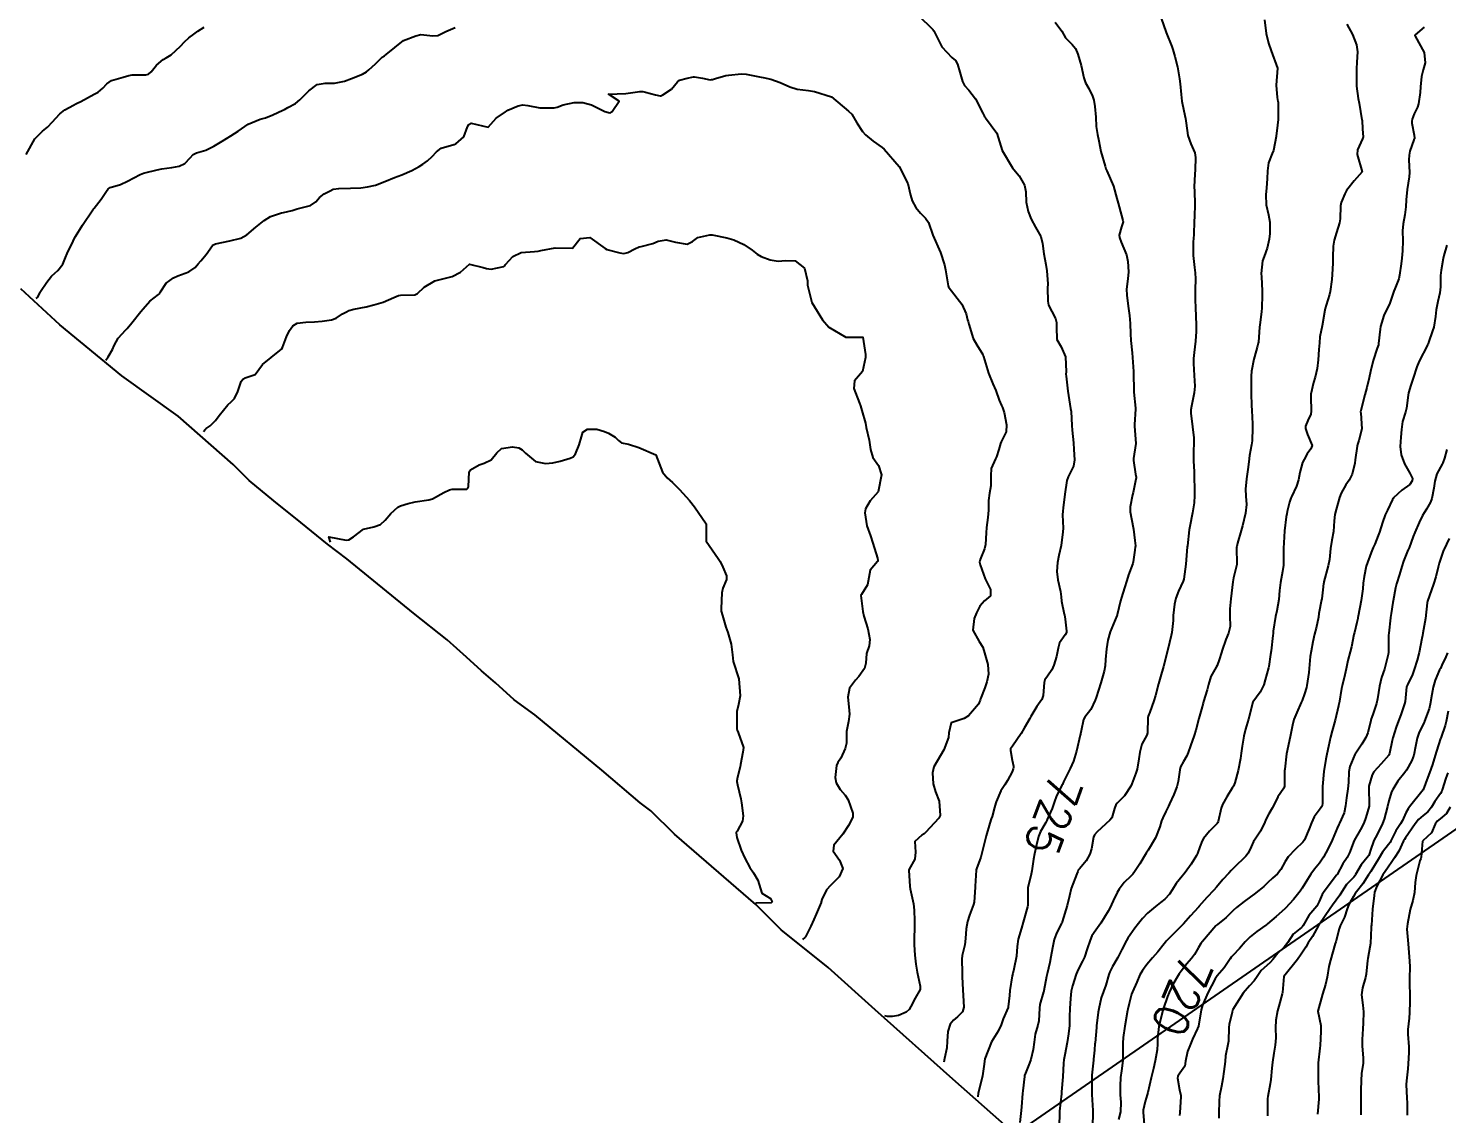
# Model space of a CAD drawing. Header units: metres. Extents: x 298520 to 308411, y 7433745 to 7450750.
# Drawn here: x 301381.4 to 301546.9, y 7442504.9 to 7442631.5 of the extents above; entities that cross this region are included whole.
import ezdxf
from ezdxf.enums import TextEntityAlignment as Align

# ---------------------------------------------------------------- set-up
doc = ezdxf.new("R2010")
doc.units = ezdxf.units.M
doc.header["$LTSCALE"] = 10
doc.linetypes.add('CONTINUO', pattern=[0])
doc.linetypes.add('DASHED', pattern=[0.75, 0.5, -0.25])
for name, color, linetype in [('Area', 45, 'Continuous'), ('Cotas', 45, 'Continuous'), ('Curvas de Nivel 1m', 11, 'Continuous'), ('Curvas de Nivel 5m', 15, 'Continuous'), ('TEXTO', 45, 'Continuous'), ('Vias Secundárias', 230, 'DASHED')]:
    doc.layers.add(name, color=color, linetype=linetype)
doc.styles.add('Style-STANDARD', font='STANDARD.shx')

msp = doc.modelspace()

# ---------------------------------------------------------------- linework, layer by layer
at = {"layer": 'Area'}
msp.add_polyline3d([(301495.63, 7442503.26, 723.71), (301489.25, 7442508.89, 725.27), (301480.18, 7442516.97, 727.43), (301474.71, 7442521.93, 738.69), (301469.22, 7442526.31, 731.84), (301466.26, 7442529.26, 732.65), (301456.78, 7442537.48, 729.3), (301454.01, 7442540.2, 729.49), (301452.78, 7442541.14, 729.42), (301448.31, 7442544.95, 729.6), (301440.48, 7442551.4, 729.78), (301438.1, 7442553.15, 729.55), (301435.89, 7442555.12, 729.49), (301434.26, 7442556.52, 729.46), (301432.53, 7442558.15, 729.45), (301430.25, 7442560.17, 729.36), (301426.33, 7442563.27, 729.3), (301418.55, 7442569.61, 729.03), (301416.3, 7442571.32, 728.85), (301413.19, 7442573.86, 728.74), (301410.03, 7442576.39, 728.69), (301407.18, 7442578.76, 728.45), (301406.59, 7442579.31, 728.48), (301405.31, 7442580.6, 728.43), (301398.88, 7442586.26, 727.8), (301392.3, 7442590.97, 727.43), (301385.08, 7442596.92, 726.65), (301380.54, 7442601.09, 725.8)], dxfattribs=at)
at = {"layer": 'Curvas de Nivel 1m', "flags": 128}
for points, elevation in [([(301485.22, 7442633.04), (301486.93, 7442631.35), (301487.04, 7442631.21), (301487.19, 7442630.88), (301487.99, 7442629.34), (301489.16, 7442628.09), (301489.58, 7442627.74), (301489.8, 7442627.32), (301490.06, 7442626.39), (301490.39, 7442625.31), (301490.63, 7442624.82), (301491.11, 7442624.28), (301491.9, 7442623.29), (301492.76, 7442621.6), (301492.91, 7442621.28), (301492.97, 7442621.18), (301493.07, 7442621.05), (301494.41, 7442619.27), (301495.03, 7442617.26), (301496.21, 7442615.24), (301496.57, 7442614.8), (301496.99, 7442614.29), (301497.6, 7442613.22), (301497.78, 7442612.42), (301497.83, 7442611.22), (301498.03, 7442610.13), (301498.39, 7442609.22), (301498.92, 7442608.3), (301499.51, 7442607.2), (301499.7, 7442606.4), (301499.89, 7442605.2), (301500.11, 7442603.95), (301500.23, 7442603.2), (301500.33, 7442601.71), (301500.32, 7442601.2), (301500.33, 7442599.68), (301500.43, 7442599.19), (301500.81, 7442598.45), (301501.24, 7442597.63), (301501.34, 7442597.18), (301501.34, 7442596.63), (301501.4, 7442595.18), (301501.91, 7442594.33), (301502.4, 7442593.17), (301502.46, 7442591.42), (301502.45, 7442591.16), (301502.46, 7442590.91), (301502.69, 7442589.16), (301503, 7442587.16), (301503.05, 7442586.78), (301503.15, 7442585.15), (301503.18, 7442584.61), (301503.33, 7442583.15), (301503.39, 7442582.38), (301503.44, 7442581.15), (301503.34, 7442580.4), (301502.7, 7442579.16), (301502.66, 7442579.07), (301502.57, 7442578.73), (301502.32, 7442577.16), (301502.13, 7442575.56), (301502.09, 7442575.17), (301502.07, 7442574.72), (301502.11, 7442573.17), (301502.09, 7442572.76), (301501.88, 7442571.17), (301501.64, 7442570), (301501.47, 7442569.17), (301501.39, 7442568.12), (301501.5, 7442567.17), (301501.8, 7442565.78), (301501.88, 7442565.17), (301501.92, 7442564.68), (301502.24, 7442563.16), (301502.28, 7442563.06), (301502.38, 7442562.56), (301502.52, 7442561.16), (301502.5, 7442561.02), (301502.36, 7442560.75), (301501.71, 7442559.8), (301501.54, 7442559.17), (301501.35, 7442558.2), (301501.04, 7442557.18), (301500.82, 7442556.67), (301500.29, 7442555.92), (301499.98, 7442555.5), (301499.9, 7442555.19), (301499.81, 7442553.65), (301499.64, 7442553.2), (301499.06, 7442552.39), (301498.36, 7442551.21), (301498.32, 7442551.13), (301498.24, 7442550.99), (301497.58, 7442549.86), (301497.21, 7442549.23), (301496.2, 7442547.73), (301496, 7442547.43), (301495.97, 7442547.24), (301496.18, 7442546.1), (301496.34, 7442545.41), (301496.32, 7442545.24), (301496.29, 7442545.11), (301496.17, 7442544.75), (301495.64, 7442543.75), (301495.31, 7442543.25), (301494.86, 7442542.53), (301494.31, 7442541.26), (301494.26, 7442541.12), (301494.11, 7442540.58), (301493.83, 7442539.53), (301493.74, 7442539.27), (301493.57, 7442538.75), (301493.16, 7442537.27), (301492.83, 7442536.05), (301492.66, 7442535.28), (301492.54, 7442534.79), (301492.03, 7442533.45), (301491.98, 7442533.33), (301491.97, 7442533.29), (301491.88, 7442531.41), (301491.88, 7442531.29), (301491.73, 7442529.54), (301491.68, 7442529.29), (301491.22, 7442528.04), (301490.96, 7442527.3), (301490.81, 7442526.43), (301490.75, 7442525.3), (301490.65, 7442524.58), (301490.35, 7442523.31), (301490.3, 7442522.9), (301490.33, 7442521.31), (301490.36, 7442520.82), (301490.44, 7442519.3), (301490.48, 7442518.67), (301490.53, 7442517.3), (301490.37, 7442516.76), (301489.82, 7442516.16), (301489.35, 7442515.78), (301488.96, 7442515.32), (301488.67, 7442514.45), (301488.61, 7442513.32), (301488.54, 7442512.55), (301488.29, 7442511.32), (301488.21, 7442510.87)], 726), ([(301513.57, 7442632.68), (301514.14, 7442631.03), (301514.81, 7442629.39), (301514.94, 7442629.02), (301515.16, 7442628.23), (301515.46, 7442627.02), (301515.72, 7442625.6), (301515.78, 7442625.01), (301515.88, 7442623.78), (301515.98, 7442623.01), (301516.21, 7442621.88), (301516.4, 7442621), (301516.49, 7442620.42), (301516.68, 7442619), (301517.04, 7442618.03), (301517.49, 7442616.99), (301517.56, 7442616.44), (301517.53, 7442614.98), (301517.5, 7442614.48), (301517.43, 7442612.99), (301517.45, 7442612.51), (301517.5, 7442610.99), (301517.44, 7442609.5), (301517.42, 7442608.99), (301517.37, 7442607.45), (301517.33, 7442606.99), (301517.29, 7442606.61), (301517.29, 7442604.99), (301517.47, 7442603.59), (301517.54, 7442602.99), (301517.56, 7442602.28), (301517.51, 7442600.99), (301517.54, 7442599.71), (301517.57, 7442598.99), (301517.6, 7442597.79), (301517.63, 7442596.99), (301517.63, 7442596.14), (301517.57, 7442594.99), (301517.42, 7442593.66), (301517.34, 7442592.99), (301517.33, 7442592.39), (301517.43, 7442590.99), (301517.48, 7442589.77), (301517.43, 7442588.99), (301517.1, 7442587.42), (301517.04, 7442586.99), (301517.04, 7442586.62), (301517.2, 7442584.99), (301517.36, 7442583.72), (301517.36, 7442582.99), (301517.33, 7442582.27), (301517.34, 7442580.99), (301517.4, 7442579.81), (301517.43, 7442578.99), (301517.45, 7442577.88), (301517.47, 7442576.99), (301517.4, 7442576.13), (301517.2, 7442574.99), (301516.9, 7442573.39), (301516.84, 7442572.99), (301516.62, 7442571.13), (301516.61, 7442571), (301516.45, 7442569), (301516.19, 7442567.25), (301516.12, 7442567), (301515.59, 7442565.83), (301515.27, 7442565.01), (301515.1, 7442564.31), (301514.98, 7442563.01), (301514.97, 7442562.42), (301514.79, 7442561.02), (301514.71, 7442560.66), (301514.33, 7442559.02), (301513.84, 7442557.03), (301513.48, 7442555.85), (301513.24, 7442555.04), (301512.89, 7442553.66), (301512.72, 7442553.04), (301512.25, 7442551.72), (301512.06, 7442551.24), (301512.01, 7442551.05), (301511.96, 7442549.31), (301511.88, 7442549.05), (301511.29, 7442547.97), (301511.06, 7442547.06), (301510.97, 7442546.27), (301510.75, 7442545.06), (301510.61, 7442544.61), (301510.15, 7442543.36), (301510.06, 7442543.16), (301510.01, 7442543.07), (301509.27, 7442541.94), (301508.43, 7442541.09), (301508.29, 7442540.91), (301508.11, 7442540.48), (301507.79, 7442539.4), (301507.58, 7442539.1), (301506.08, 7442537.77), (301505.78, 7442537.41), (301505.68, 7442537.12), (301505.42, 7442535.77), (301505.24, 7442535.13), (301504.83, 7442534.35), (301504.03, 7442533.44), (301503.89, 7442533.27), (301503.83, 7442533.14), (301503.71, 7442532.84), (301503.06, 7442531.15), (301502.85, 7442530.3), (301502.61, 7442529.16), (301502.02, 7442527.24), (301502, 7442527.17), (301501.95, 7442527.08), (301501.31, 7442525.8), (301501.09, 7442525.18), (301500.87, 7442524.23), (301500.7, 7442523.18), (301500.57, 7442522.5), (301500.25, 7442521.19), (301500.19, 7442520.88), (301499.89, 7442519.19), (301499.88, 7442519.16), (301499.85, 7442519.07), (301499.41, 7442517.62), (301499.35, 7442517.19), (301499.29, 7442515.72), (301499.18, 7442515.2), (301498.87, 7442514.13), (301498.73, 7442513.2), (301498.61, 7442512.37), (301498.35, 7442511.2), (301498.21, 7442510.75), (301497.74, 7442509.58), (301497.63, 7442509.33), (301497.6, 7442509.22), (301497.42, 7442507.52), (301497.39, 7442507.22), (301497.26, 7442505.66), (301497.21, 7442505.22), (301497.07, 7442503.83)], 724), ([(301382.32, 7442599.97), (301382.5, 7442600.14), (301382.73, 7442600.64), (301382.74, 7442600.67), (301382.82, 7442600.8), (301383.55, 7442601.87), (301384.11, 7442602.58), (301384.5, 7442602.92), (301384.85, 7442603.24), (301385.42, 7442604), (301385.66, 7442604.56), (301386.01, 7442605.43), (301386.58, 7442606.55), (301386.68, 7442606.77), (301386.9, 7442607.21), (301387.74, 7442608.54), (301388.93, 7442610.32), (301389.01, 7442610.44), (301389.08, 7442610.52), (301389.89, 7442611.57), (301390.53, 7442612.5), (301390.71, 7442612.76), (301390.97, 7442612.93), (301392.16, 7442613.3), (301392.97, 7442613.67), (301394.47, 7442614.46), (301394.83, 7442614.61), (301394.99, 7442614.65), (301396.45, 7442614.98), (301396.99, 7442615.09), (301398.13, 7442615.28), (301399, 7442615.41), (301399.67, 7442615.72), (301400.29, 7442616.39), (301400.62, 7442616.78), (301401.02, 7442616.96), (301402.11, 7442617.28), (301403.03, 7442617.75), (301404.01, 7442618.35), (301405.04, 7442618.95), (301405.87, 7442619.5), (301407.05, 7442620.31), (301408.45, 7442620.9), (301409.06, 7442621.07), (301409.94, 7442621.4), (301411.08, 7442621.96), (301411.28, 7442622.05), (301411.69, 7442622.25), (301412.58, 7442622.75), (301413.09, 7442623.16), (301414.12, 7442624.22), (301415.11, 7442624.95), (301416.03, 7442625.12), (301417.11, 7442625.11), (301418.28, 7442625.34), (301419.12, 7442625.63), (301420.38, 7442626.15), (301420.85, 7442626.42), (301421.13, 7442626.66), (301421.92, 7442627.36), (301422.68, 7442628.12), (301422.97, 7442628.31), (301423.16, 7442628.43), (301425.17, 7442630.09), (301426.62, 7442630.63), (301427.18, 7442630.77), (301428.61, 7442630.62), (301429.18, 7442630.67), (301430.1, 7442631.12), (301431.2, 7442631.61)], 726), ([(301525.6, 7442632.51), (301525.83, 7442630.89), (301526.08, 7442629.78), (301526.38, 7442628.88), (301527.14, 7442626.87), (301526.99, 7442624.88), (301527.11, 7442623.42), (301527.19, 7442622.97), (301527.2, 7442622.88), (301527.21, 7442622.77), (301527.2, 7442620.88), (301527.06, 7442619.55), (301526.97, 7442618.96), (301526.96, 7442618.88), (301526.66, 7442617.25), (301526.53, 7442616.88), (301526.1, 7442615.8), (301525.97, 7442614.89), (301525.94, 7442613.94), (301525.86, 7442612.89), (301525.77, 7442612.09), (301525.81, 7442610.89), (301526.08, 7442609.76), (301526.24, 7442608.89), (301526.22, 7442607.58), (301526.16, 7442606.89), (301525.94, 7442605.85), (301525.56, 7442604.89), (301525.4, 7442604.38), (301525.23, 7442602.9), (301525.25, 7442602.5), (301525.36, 7442600.89), (301525.36, 7442600.36), (301525.31, 7442598.89), (301525.27, 7442598.44), (301525.06, 7442596.9), (301525.04, 7442596.64), (301524.91, 7442594.9), (301524.89, 7442594.77), (301524.76, 7442594.3), (301524.46, 7442593.19), (301524.39, 7442592.9), (301524.11, 7442591.52), (301524.07, 7442590.91), (301524.06, 7442589.54), (301524.05, 7442588.91), (301524.09, 7442587.49), (301524.13, 7442586.91), (301524.21, 7442585.35), (301524.21, 7442584.9), (301524.16, 7442583.38), (301524.11, 7442582.91), (301523.86, 7442581.65), (301523.77, 7442580.91), (301523.68, 7442580.01), (301523.5, 7442578.92), (301523.39, 7442577.75), (301523.45, 7442576.92), (301523.5, 7442575.95), (301523.4, 7442574.92), (301523.05, 7442573.47), (301522.9, 7442572.92), (301522.48, 7442571.43), (301522.37, 7442571.03), (301522.36, 7442570.93), (301522.39, 7442568.99), (301522.38, 7442568.93), (301522, 7442567.38), (301521.93, 7442566.94), (301521.76, 7442565.59), (301521.67, 7442564.94), (301521.57, 7442563.76), (301521.59, 7442562.94), (301521.61, 7442561.7), (301521.41, 7442560.94), (301521.09, 7442560.2), (301520.69, 7442558.95), (301520.6, 7442558.67), (301520.32, 7442557.82), (301520.1, 7442557.17), (301519.98, 7442556.95), (301519.36, 7442555.89), (301519.08, 7442554.96), (301518.93, 7442554.31), (301518.51, 7442552.97), (301518.45, 7442552.78), (301518.25, 7442552.08), (301517.94, 7442550.97), (301517.59, 7442549.61), (301517.42, 7442548.98), (301516.99, 7442547.77), (301516.7, 7442546.99), (301516.56, 7442546.62), (301516.18, 7442545.96), (301515.82, 7442545.35), (301515.73, 7442545), (301515.54, 7442543.62), (301515.39, 7442543.01), (301515.03, 7442542.11), (301514.53, 7442541.02), (301514.4, 7442540.74), (301514.11, 7442540.14), (301513.75, 7442539.38), (301513.6, 7442539.03), (301513.4, 7442538.34), (301512.91, 7442537.04), (301512.06, 7442535.6), (301511.83, 7442535.27), (301511.7, 7442535.05), (301511.09, 7442534), (301510.46, 7442533.07), (301510.26, 7442532.83), (301510.02, 7442532.59), (301509.26, 7442531.83), (301508.65, 7442531.08), (301508.41, 7442530.67), (301507.98, 7442529.72), (301507.78, 7442529.29), (301507.68, 7442529.09), (301507.36, 7442528.49), (301506.53, 7442527.11), (301505.94, 7442526.29), (301505.47, 7442525.6), (301505.26, 7442525.13), (301504.94, 7442524.1), (301504.6, 7442523.13), (301504.39, 7442522.65), (301503.89, 7442521.68), (301503.66, 7442521.14), (301503.22, 7442519.79), (301503.08, 7442519.15), (301502.99, 7442518.3), (301502.91, 7442517.15), (301502.87, 7442516.21), (301502.86, 7442515.15), (301502.77, 7442514.18), (301502.6, 7442513.16), (301502.32, 7442511.72), (301502.21, 7442511.16), (301502.17, 7442510.76), (301502.08, 7442509.16), (301501.95, 7442507.4), (301501.93, 7442507.17), (301501.69, 7442505.17), (301501.66, 7442503.17)], 723), ([(301535.21, 7442631.98), (301535.88, 7442630.77), (301536.36, 7442629.59), (301536.47, 7442628.77), (301536.38, 7442627.54), (301536.36, 7442626.77), (301536.36, 7442625.54), (301536.36, 7442624.77), (301536.54, 7442623.33), (301536.65, 7442622.76), (301536.99, 7442620.84), (301537, 7442620.76), (301537.06, 7442619.77), (301537.11, 7442618.82), (301537.11, 7442618.76), (301537.1, 7442618.71), (301537.05, 7442618.59), (301536.47, 7442617.33), (301536.41, 7442616.77), (301537, 7442614.76), (301536.07, 7442613.69), (301535.34, 7442612.78), (301535.19, 7442612.57), (301534.97, 7442612.18), (301534.56, 7442611.18), (301534.49, 7442610.78), (301534.43, 7442609.29), (301534.36, 7442608.79), (301534.03, 7442607.67), (301533.74, 7442606.79), (301533.62, 7442606.07), (301533.6, 7442604.79), (301533.58, 7442604.09), (301533.51, 7442602.79), (301533.46, 7442602.19), (301533.27, 7442600.8), (301533.19, 7442600.44), (301532.82, 7442599.22), (301532.68, 7442598.8), (301532.64, 7442598.63), (301532.33, 7442596.81), (301532.09, 7442595.49), (301532.02, 7442594.81), (301531.96, 7442594.02), (301531.87, 7442592.82), (301531.75, 7442591.8), (301531.52, 7442590.82), (301531.35, 7442590.18), (301531.03, 7442588.83), (301531.01, 7442588.51), (301531.07, 7442586.83), (301531.01, 7442586.48), (301530.66, 7442585.74), (301530.39, 7442585.09), (301530.39, 7442584.83), (301530.64, 7442584.13), (301531.18, 7442582.82), (301531.01, 7442582.44), (301530.61, 7442581.86), (301530.24, 7442581.19), (301530.06, 7442580.84), (301529.75, 7442579.67), (301529.59, 7442578.84), (301529.34, 7442578.07), (301528.75, 7442576.85), (301528.7, 7442576.7), (301528.54, 7442576.22), (301528.26, 7442575.12), (301528.21, 7442574.85), (301528.16, 7442574.5), (301527.94, 7442572.86), (301527.86, 7442571.48), (301527.84, 7442570.86), (301527.83, 7442570.23), (301527.82, 7442568.86), (301527.73, 7442568.14), (301527.49, 7442566.86), (301527.38, 7442565.9), (301527.28, 7442564.87), (301527.05, 7442563.53), (301526.9, 7442562.87), (301526.63, 7442561.15), (301526.61, 7442560.88), (301526.58, 7442560.66), (301526.38, 7442558.88), (301526.33, 7442558.45), (301526.14, 7442557.05), (301526.1, 7442556.88), (301525.7, 7442555.47), (301525.54, 7442554.89), (301525.13, 7442554.04), (301524.26, 7442552.9), (301523.76, 7442550.91), (301523.4, 7442549.74), (301523.19, 7442548.92), (301523.03, 7442547.74), (301522.9, 7442546.92), (301522.8, 7442546.3), (301522.56, 7442544.92), (301522.15, 7442543.46), (301521.99, 7442543.09), (301521.9, 7442542.93), (301521.24, 7442541.83), (301520.72, 7442540.94), (301520.55, 7442540.51), (301520.23, 7442538.95), (301520.19, 7442538.85), (301520.09, 7442538.73), (301519.2, 7442537.84), (301518.49, 7442536.97), (301518.34, 7442536.7), (301518.06, 7442536), (301517.79, 7442535.24), (301517.67, 7442534.98), (301517.05, 7442533.97), (301516.38, 7442533), (301516.22, 7442532.8), (301516.02, 7442532.58), (301515.31, 7442531.71), (301514.87, 7442531.01), (301514.53, 7442530.48), (301513.99, 7442529.89), (301513.5, 7442529.5), (301512.89, 7442529.04), (301511.97, 7442528.26), (301511.38, 7442527.64), (301510.91, 7442527.06), (301510.49, 7442526.52), (301509.94, 7442525.75), (301509.68, 7442525.33), (301509.53, 7442525.07), (301508.98, 7442524.01), (301508.49, 7442523.09), (301507.89, 7442522.03), (301507.58, 7442521.41), (301507.47, 7442521.1), (301507.1, 7442519.87), (301506.82, 7442519.11), (301506.58, 7442518.38), (301506.3, 7442517.12), (301506.23, 7442516.71), (301506.02, 7442515.12), (301506, 7442514.92), (301505.85, 7442513.12), (301505.84, 7442513.06), (301505.77, 7442512.29), (301505.68, 7442511.21), (301505.67, 7442511.12), (301505.49, 7442509.37), (301505.47, 7442509.12), (301505.48, 7442507.36), (301505.49, 7442507.12), (301505.58, 7442505.23), (301505.59, 7442505.12), (301505.56, 7442503.23)], 722), ([(301544.23, 7442631.64), (301543.19, 7442630.73), (301543.15, 7442630.68), (301543.15, 7442630.63), (301543.19, 7442630.57), (301544.25, 7442628.67), (301544.35, 7442627.47), (301544.13, 7442626.67), (301543.93, 7442625.87), (301543.83, 7442624.67), (301543.79, 7442624), (301543.6, 7442622.68), (301543.48, 7442622.29), (301543.09, 7442621.52), (301542.84, 7442620.92), (301542.81, 7442620.68), (301542.82, 7442620.44), (301543.06, 7442619.04), (301543.12, 7442618.68), (301543.11, 7442618.62), (301543.05, 7442618.49), (301542.56, 7442617.16), (301542.48, 7442616.69), (301542.47, 7442616.14), (301542.53, 7442614.69), (301542.5, 7442614.19), (301542.27, 7442612.69), (301542.16, 7442611.5), (301542.11, 7442610.69), (301541.99, 7442609.74), (301541.81, 7442608.7), (301541.73, 7442607.89), (301541.74, 7442606.7), (301541.72, 7442605.53), (301541.65, 7442604.7), (301541.56, 7442604.02), (301541.35, 7442602.71), (301541.27, 7442602.29), (301540.84, 7442601.09), (301540.72, 7442600.83), (301540.68, 7442600.71), (301540.21, 7442599.32), (301539.9, 7442598.72), (301539.53, 7442597.99), (301539.16, 7442596.73), (301539.11, 7442596.4), (301538.93, 7442594.73), (301538.9, 7442594.59), (301538.76, 7442594.19), (301538.31, 7442592.74), (301537.99, 7442591.47), (301537.83, 7442590.74), (301537.55, 7442589.59), (301537.31, 7442588.75), (301536.84, 7442586.92), (301536.82, 7442586.76), (301536.84, 7442586.59), (301536.97, 7442584.76), (301536.63, 7442583.4), (301536.45, 7442582.93), (301536.41, 7442582.76), (301536.21, 7442581.16), (301536.16, 7442580.76), (301535.86, 7442579.48), (301535.48, 7442578.77), (301535.11, 7442578.23), (301534.56, 7442577.27), (301534.35, 7442576.78), (301533.96, 7442575.36), (301533.84, 7442574.79), (301533.76, 7442574.04), (301533.68, 7442572.79), (301533.48, 7442571.8), (301533.32, 7442570.8), (301533.19, 7442569.53), (301533.05, 7442568.8), (301532.55, 7442566.93), (301532.52, 7442566.81), (301532.51, 7442566.73), (301532.42, 7442565.99), (301532.29, 7442564.93), (301532.27, 7442564.81), (301531.97, 7442563.23), (301531.9, 7442562.81), (301531.66, 7442561.52), (301531.46, 7442560.82), (301531.25, 7442559.92), (301531.05, 7442558.82), (301530.95, 7442558.2), (301530.84, 7442556.82), (301530.79, 7442556.34), (301530.56, 7442554.83), (301530.51, 7442554.6), (301530.27, 7442553.87), (301530, 7442553.09), (301529.9, 7442552.83), (301529.4, 7442551.69), (301529.05, 7442550.84), (301528.88, 7442550.2), (301528.63, 7442548.85), (301528.19, 7442546.86), (301527.97, 7442545.06), (301527.95, 7442544.86), (301527.94, 7442543.07), (301527.87, 7442542.86), (301527.18, 7442541.82), (301526.69, 7442540.87), (301526.5, 7442540.5), (301526.11, 7442539.84), (301525.78, 7442539.2), (301525.64, 7442538.88), (301525.15, 7442537.83), (301524.53, 7442536.9), (301524.35, 7442536.61), (301524.06, 7442535.99), (301523.71, 7442535.25), (301523.45, 7442534.91), (301522.03, 7442533.57), (301521.72, 7442533.24), (301521.44, 7442532.94), (301520.76, 7442532.2), (301520.01, 7442531.3), (301519.69, 7442530.95), (301518.87, 7442530.08), (301517.97, 7442529.04), (301517.95, 7442529), (301517.92, 7442528.98), (301516.99, 7442527.96), (301516.15, 7442527), (301516.06, 7442526.89), (301515.95, 7442526.77), (301515.04, 7442525.91), (301514.18, 7442525.02), (301514.07, 7442524.88), (301513.93, 7442524.7), (301513.18, 7442523.76), (301512.56, 7442523.04), (301511.9, 7442522.28), (301511.37, 7442521.57), (301511.09, 7442521.06), (301510.71, 7442520.22), (301510.21, 7442519.07), (301510.11, 7442518.8), (301509.84, 7442517.71), (301509.69, 7442517.07), (301509.65, 7442516.89), (301509.31, 7442515.08), (301509.12, 7442513.75), (301509.08, 7442513.08), (301509.09, 7442512.4), (301509.08, 7442511.08), (301508.94, 7442509.88), (301508.82, 7442509.08), (301508.76, 7442508.12), (301508.78, 7442507.08), (301508.86, 7442506.23), (301508.81, 7442505.08), (301508.58, 7442504.19)], 721), ([(301390.45, 7442592.78), (301390.73, 7442593.18), (301391.21, 7442594.03), (301391.43, 7442594.49), (301391.9, 7442595.34), (301392.77, 7442596.33), (301392.85, 7442596.4), (301392.92, 7442596.48), (301393.47, 7442597.16), (301394.54, 7442598.45), (301394.8, 7442598.78), (301395.59, 7442599.66), (301396.6, 7442600.43), (301396.71, 7442600.54), (301396.82, 7442600.74), (301397.49, 7442601.76), (301398.33, 7442602.41), (301398.85, 7442602.64), (301400.13, 7442603.11), (301400.85, 7442603.58), (301401.22, 7442604.01), (301401.52, 7442604.37), (301402.14, 7442605.1), (301402.89, 7442606.15), (301402.99, 7442606.26), (301403.24, 7442606.35), (301404.9, 7442606.72), (301406.2, 7442607.02), (301406.9, 7442607.39), (301407.94, 7442608.29), (301408.92, 7442609.09), (301409.67, 7442609.53), (301410.93, 7442609.96), (301411.17, 7442610.02), (301412.2, 7442610.25), (301412.75, 7442610.43), (301412.94, 7442610.48), (301414.33, 7442610.83), (301414.95, 7442611.24), (301415.39, 7442611.78), (301415.91, 7442612.2), (301416.6, 7442612.56), (301416.97, 7442612.72), (301417.62, 7442612.83), (301418.97, 7442612.84), (301420.21, 7442612.91), (301420.97, 7442613), (301421.89, 7442613.21), (301422.98, 7442613.64), (301424.12, 7442614.1), (301424.99, 7442614.4), (301426.16, 7442614.91), (301427, 7442615.38), (301427.42, 7442615.65), (301427.98, 7442616.06), (301428.52, 7442616.54), (301429.02, 7442617.1), (301429.56, 7442617.51), (301431.03, 7442617.94), (301431.1, 7442617.95), (301431.28, 7442618.02), (301432.22, 7442618.83), (301432.65, 7442620), (301432.78, 7442620.28), (301433.06, 7442620.42), (301435.05, 7442619.97), (301436, 7442621.03), (301437.08, 7442621.77), (301437.19, 7442621.84), (301437.35, 7442621.95), (301438.56, 7442622.46), (301439.09, 7442622.56), (301439.67, 7442622.5), (301441.09, 7442622.22), (301442.74, 7442622.23), (301443.09, 7442622.32), (301443.81, 7442622.59), (301445.09, 7442622.85), (301446.11, 7442622.83), (301447.09, 7442622.56), (301448.66, 7442621.81), (301449.08, 7442621.67), (301449.23, 7442621.66), (301449.53, 7442621.8), (301450.32, 7442623.01), (301449.1, 7442623.81), (301451.1, 7442623.91), (301452.74, 7442624.13), (301453.11, 7442624.12), (301453.4, 7442624.05), (301454.56, 7442623.74), (301455.1, 7442623.64), (301455.19, 7442623.64), (301455.44, 7442623.73), (301456.42, 7442624.4), (301457.12, 7442625.25), (301457.36, 7442625.46), (301458.27, 7442625.7), (301458.99, 7442625.83), (301459.13, 7442625.84), (301460.07, 7442625.68), (301460.96, 7442625.5), (301461.12, 7442625.52), (301461.23, 7442625.55), (301461.56, 7442625.66), (301462.79, 7442625.98), (301463.13, 7442626.03), (301464.56, 7442626.2), (301465.13, 7442626.16), (301466.91, 7442625.81), (301467.13, 7442625.77), (301468.03, 7442625.58), (301469.12, 7442625.18), (301470.24, 7442624.68), (301471.11, 7442624.41), (301472.41, 7442624.23), (301473.11, 7442624.14), (301475.1, 7442623.5), (301477.08, 7442621.85), (301477.47, 7442621.47), (301478.05, 7442620.47), (301478.72, 7442619.45), (301479.05, 7442619.09), (301479.96, 7442618.35), (301481.03, 7442617.59), (301481.23, 7442617.42), (301483, 7442615.4), (301484, 7442613.39), (301484.3, 7442612.05), (301484.51, 7442611.38), (301484.95, 7442610.6), (301485.5, 7442609.93), (301486.05, 7442609.36), (301486.4, 7442608.83), (301486.91, 7442607.35), (301487.81, 7442605.34), (301488.3, 7442603.91), (301488.42, 7442603.33), (301488.7, 7442601.46), (301488.75, 7442601.33), (301488.83, 7442601.22), (301490.29, 7442599.32), (301490.8, 7442598.21), (301490.98, 7442597.49), (301491.03, 7442597.31), (301491.12, 7442596.97), (301491.64, 7442595.3), (301492.06, 7442594.59), (301492.74, 7442593.43), (301492.81, 7442593.28), (301492.83, 7442593.2), (301493.4, 7442591.27), (301493.94, 7442590.03), (301494.28, 7442589.26), (301494.68, 7442588.13), (301494.93, 7442587.51), (301495.05, 7442587.26), (301495.23, 7442586.69), (301495.51, 7442585.25), (301495.47, 7442584.41), (301494.91, 7442583.26), (301494.82, 7442583.06), (301494.61, 7442582.36), (301494.37, 7442581.5), (301494.25, 7442581.26), (301493.72, 7442580.13), (301493.68, 7442579.27), (301493.71, 7442578.12), (301493.54, 7442577.27), (301493.4, 7442576.42), (301493.41, 7442575.27), (301493.35, 7442574.43), (301493.18, 7442573.27), (301493.13, 7442572.64), (301493.07, 7442571.27), (301492.97, 7442570.78), (301492.46, 7442569.54), (301492.39, 7442569.35), (301492.38, 7442569.28), (301492.38, 7442569.21), (301492.45, 7442568.92), (301493.03, 7442567.27), (301493.64, 7442566.04), (301493.64, 7442565.27), (301492.95, 7442564.72), (301492.39, 7442564.07), (301492.01, 7442563.29), (301491.73, 7442562.64), (301491.6, 7442561.29), (301492.34, 7442559.95), (301492.74, 7442559.28), (301492.96, 7442558.64), (301493.33, 7442557.27), (301493.42, 7442556.15), (301493.24, 7442555.27), (301493.01, 7442554.54), (301492.49, 7442553.28), (301492.43, 7442553.11), (301492.26, 7442552.66), (301491.07, 7442551.3), (301490.57, 7442550.97), (301490.24, 7442550.86), (301489.07, 7442550.48), (301488.78, 7442549.32), (301488.76, 7442548.77), (301488.19, 7442547.33), (301487.04, 7442545.35), (301486.87, 7442544.64), (301486.96, 7442543.35), (301487.23, 7442542.43), (301487.65, 7442541.34), (301487.77, 7442539.67), (301487.62, 7442539.34), (301486.08, 7442537.69), (301485.91, 7442537.52), (301485.66, 7442537.36), (301484.83, 7442536.61), (301484.89, 7442535.37), (301484.84, 7442534.57), (301484.16, 7442533.38), (301484.13, 7442533.27), (301484.23, 7442531.38), (301484.29, 7442531.09), (301484.67, 7442529.37), (301484.73, 7442528.61), (301484.79, 7442527.37), (301484.79, 7442526.53), (301484.73, 7442525.37), (301484.73, 7442524.56), (301484.82, 7442523.37), (301484.93, 7442522.33), (301485.09, 7442521.37), (301485.46, 7442519.76), (301485.43, 7442519.36), (301484.86, 7442518.35), (301484.35, 7442517.37), (301484.17, 7442517.04), (301483.83, 7442516.7), (301482.91, 7442516.31), (301482.2, 7442516.21), (301481.62, 7442516.21), (301481.34, 7442516.27)], 727), ([(301401.83, 7442584.46), (301402.06, 7442584.75), (301402.17, 7442584.82), (301402.63, 7442585.12), (301403.25, 7442585.74), (301403.66, 7442586.34), (301404.67, 7442587.58), (301405.07, 7442587.92), (301405.47, 7442588.32), (301405.86, 7442589.14), (301406.25, 7442590.31), (301406.43, 7442590.58), (301406.7, 7442590.72), (301407.88, 7442591.12), (301408.72, 7442592.29), (301410.74, 7442593.91), (301410.93, 7442594.07), (301411.04, 7442594.26), (301411.51, 7442595.51), (301411.86, 7442596.25), (301412.25, 7442596.78), (301412.78, 7442597.1), (301413.76, 7442597.2), (301414.78, 7442597.25), (301415.67, 7442597.32), (301416.79, 7442597.48), (301417.3, 7442597.68), (301418.07, 7442598.18), (301418.53, 7442598.44), (301418.8, 7442598.57), (301419.36, 7442598.73), (301420.8, 7442598.99), (301421.7, 7442599.23), (301422.81, 7442599.57), (301424.04, 7442600.1), (301424.57, 7442600.34), (301424.82, 7442600.37), (301426.49, 7442600.4), (301426.82, 7442600.55), (301427.59, 7442601.3), (301428.84, 7442602.05), (301430.85, 7442602.55), (301431.82, 7442603.05), (301432.86, 7442604), (301434.47, 7442603.59), (301434.86, 7442603.47), (301435.4, 7442603.42), (301436.86, 7442603.7), (301437, 7442603.81), (301437.09, 7442603.95), (301437.92, 7442604.89), (301438.88, 7442605.34), (301440.45, 7442605.48), (301440.88, 7442605.52), (301441.2, 7442605.58), (301442.88, 7442605.88), (301444.88, 7442605.85), (301445.77, 7442606.97), (301446.9, 7442607.08), (301448.71, 7442605.81), (301448.88, 7442605.7), (301450.4, 7442605.31), (301450.88, 7442605.24), (301451.33, 7442605.33), (301452.15, 7442605.77), (301452.65, 7442606), (301452.89, 7442606.06), (301454.25, 7442606.38), (301454.9, 7442606.66), (301455.81, 7442606.81), (301456.9, 7442606.56), (301458.27, 7442606.32), (301458.9, 7442606.62), (301459.49, 7442607.09), (301460.91, 7442607.41), (301461.17, 7442607.4), (301462.9, 7442607.07), (301463.69, 7442606.84), (301464.89, 7442606.28), (301465.85, 7442605.61), (301466.42, 7442605.14), (301466.88, 7442604.87), (301467.94, 7442604.51), (301468.87, 7442604.35), (301469.75, 7442604.43), (301470.87, 7442604.37), (301471.96, 7442603.53), (301472.32, 7442602.06), (301472.29, 7442601.53), (301472.81, 7442599.52), (301474.04, 7442597.51), (301474.78, 7442596.63), (301476.76, 7442595.47), (301478.76, 7442595.45), (301479.06, 7442593.45), (301479.08, 7442593.11), (301478.72, 7442591.45), (301477.8, 7442590.37), (301477.72, 7442589.46), (301478.36, 7442587.76), (301478.49, 7442587.45), (301478.66, 7442586.9), (301479.05, 7442585.45), (301479.14, 7442584.94), (301479.48, 7442583.44), (301479.67, 7442582.38), (301479.91, 7442581.44), (301480.59, 7442580.49), (301480.94, 7442579.42), (301480.55, 7442577.43), (301479.6, 7442576.38), (301479.06, 7442575.44), (301478.98, 7442574.98), (301479.24, 7442573.44), (301479.65, 7442572.28), (301479.93, 7442571.44), (301480.46, 7442569.7), (301480.5, 7442569.43), (301480.45, 7442569.3), (301479.61, 7442568.27), (301479.47, 7442567.44), (301479.29, 7442566.57), (301478.59, 7442565.45), (301478.54, 7442565.31), (301478.77, 7442563.45), (301478.89, 7442562.93), (301479.34, 7442561.44), (301479.59, 7442560.19), (301479.48, 7442559.44), (301479.2, 7442558.56), (301479.09, 7442557.44), (301478.94, 7442556.81), (301478.3, 7442555.86), (301477.9, 7442555.46), (301477.21, 7442554.53), (301477.01, 7442553.47), (301477.11, 7442552.33), (301477.19, 7442551.47), (301477.07, 7442550.62), (301476.86, 7442549.47), (301476.84, 7442548.11), (301476.7, 7442547.47), (301476.18, 7442546.35), (301475.83, 7442545.83), (301475.67, 7442545.49), (301475.53, 7442544.11), (301475.66, 7442543.48), (301476.13, 7442542.68), (301476.69, 7442542.03), (301477.05, 7442541.47), (301477.61, 7442539.94), (301477.61, 7442539.46), (301477.1, 7442538.48), (301476.41, 7442537.47), (301476.07, 7442537.04), (301475.37, 7442536.18), (301475.3, 7442535.49), (301476.04, 7442534.45), (301476.44, 7442533.47), (301476.01, 7442532.5), (301475.51, 7442531.98), (301474.99, 7442531.49), (301474.52, 7442530.97), (301473.98, 7442529.87), (301473.9, 7442529.57), (301473.88, 7442529.5), (301473.31, 7442528.16), (301473.03, 7442527.51), (301472.71, 7442526.75), (301472.06, 7442525.52), (301472.01, 7442525.44), (301471.72, 7442525.18)], 728), ([(301416.66, 7442571.55), (301416.48, 7442572.19), (301418.48, 7442571.79), (301418.81, 7442571.83), (301419.34, 7442572.16), (301420.49, 7442573.06), (301421.7, 7442573.33), (301422.5, 7442573.63), (301423.05, 7442574.11), (301423.71, 7442574.91), (301424.53, 7442575.65), (301424.81, 7442575.8), (301425.71, 7442576.08), (301426.37, 7442576.23), (301426.53, 7442576.26), (301428.12, 7442576.47), (301428.54, 7442576.61), (301429.88, 7442577.36), (301430.55, 7442577.67), (301430.85, 7442577.72), (301432.55, 7442577.75), (301432.69, 7442577.86), (301432.74, 7442578), (301432.82, 7442579.75), (301432.97, 7442580), (301433.99, 7442580.57), (301434.58, 7442580.77), (301435.41, 7442581.15), (301436.07, 7442581.96), (301436.61, 7442582.46), (301437.89, 7442582.66), (301438.61, 7442582.55), (301439.01, 7442582.32), (301439.41, 7442581.92), (301440.59, 7442580.97), (301441.73, 7442580.74), (301442.59, 7442580.79), (301443.45, 7442581.01), (301444.6, 7442581.35), (301444.96, 7442581.49), (301445.22, 7442581.85), (301445.66, 7442582.89), (301445.94, 7442583.84), (301446.1, 7442584.37), (301446.64, 7442584.72), (301447.71, 7442584.74), (301448.63, 7442584.47), (301449.08, 7442584.26), (301449.87, 7442583.79), (301450.25, 7442583.42), (301450.62, 7442583.13), (301451.42, 7442582.97), (301452.61, 7442582.61), (301454.6, 7442581.74), (301455.38, 7442579.73), (301455.92, 7442579.07), (301456.56, 7442578.53), (301457.36, 7442577.7), (301458.54, 7442576.4), (301459.13, 7442575.68), (301460.5, 7442573.67), (301460.48, 7442571.67), (301461.88, 7442569.65), (301462.1, 7442569.3), (301462.44, 7442568.64), (301462.85, 7442567.64), (301462.86, 7442567.2), (301462.42, 7442566.17), (301462.3, 7442565.64), (301462.22, 7442563.81), (301462.23, 7442563.64), (301462.25, 7442563.51), (301462.38, 7442563.01), (301462.78, 7442561.64), (301462.99, 7442561), (301463.39, 7442559.63), (301463.55, 7442558.4), (301463.65, 7442557.63), (301464.29, 7442555.62), (301464.43, 7442553.62), (301464.25, 7442552.59), (301464.06, 7442551.81), (301464.05, 7442551.62), (301464.06, 7442549.78), (301464.09, 7442549.62), (301464.21, 7442549.34), (301464.82, 7442547.61), (301464.77, 7442547.03), (301464.48, 7442545.62), (301464.44, 7442545.34), (301464.15, 7442544.13), (301464.06, 7442543.7), (301464.06, 7442543.62), (301464.14, 7442543.24), (301464.51, 7442541.62), (301464.59, 7442541.14), (301464.8, 7442539.61), (301464.71, 7442539), (301464.08, 7442537.84), (301463.99, 7442537.7), (301463.98, 7442537.62), (301464.07, 7442537.09), (301464.56, 7442535.61), (301464.98, 7442534.67), (301465.59, 7442533.6), (301466.02, 7442532.98), (301466.52, 7442532.1), (301466.66, 7442531.59), (301466.99, 7442530.58), (301467.99, 7442529.97), (301468.18, 7442529.57), (301468.07, 7442529.48), (301466.32, 7442529.43), (301466.27, 7442529.41), (301466.25, 7442529.39)], 729), ([(301546.9, 7442582.36), (301546.6, 7442581.34), (301546.44, 7442580.8), (301546.35, 7442580.64), (301545.71, 7442579.52), (301545.48, 7442578.65), (301545.38, 7442577.84), (301545.15, 7442576.65), (301544.98, 7442576.22), (301544.53, 7442575.4), (301544.23, 7442574.96), (301544.04, 7442574.67), (301543.67, 7442573.83), (301543.16, 7442572.68), (301542.97, 7442572.21), (301542.48, 7442570.9), (301542.41, 7442570.75), (301542.38, 7442570.69), (301541.82, 7442569.34), (301541.62, 7442568.7), (301541.38, 7442567.77), (301541.02, 7442566.7), (301540.9, 7442566.23), (301540.64, 7442564.71), (301540.6, 7442564.51), (301540.39, 7442563.24), (301540.32, 7442562.77), (301540.31, 7442562.71), (301540.12, 7442560.95), (301540.09, 7442560.71), (301540.07, 7442560.43), (301540.07, 7442558.71), (301540.05, 7442558.43), (301539.61, 7442556.72), (301539.28, 7442555.75), (301539.02, 7442554.73), (301538.79, 7442553.26), (301538.68, 7442552.73), (301538.25, 7442551.44), (301538.06, 7442550.92), (301538.01, 7442550.74), (301537.68, 7442549.29), (301537.45, 7442548.75), (301536.98, 7442547.98), (301536.19, 7442546.83), (301536.17, 7442546.78), (301536.15, 7442546.76), (301535.57, 7442545.37), (301535.46, 7442544.77), (301535.4, 7442543.52), (301535.34, 7442542.77), (301535.19, 7442541.71), (301535.07, 7442540.77), (301534.9, 7442539.98), (301534.36, 7442538.78), (301534.27, 7442538.6), (301534.09, 7442538.19), (301533.5, 7442536.79), (301533.05, 7442535.81), (301532.51, 7442534.8), (301532.04, 7442534.11), (301531.45, 7442533.4), (301531.04, 7442532.82), (301530.64, 7442532.2), (301530.01, 7442531.17), (301529.78, 7442530.83), (301528.99, 7442529.85), (301528.06, 7442528.86), (301527.97, 7442528.77), (301526.98, 7442527.86), (301525.95, 7442527.02), (301525.87, 7442526.96), (301525.77, 7442526.88), (301524.72, 7442526.11), (301523.94, 7442525.49), (301523.35, 7442524.91), (301522.69, 7442524.15), (301521.91, 7442523.31), (301521.73, 7442523.11), (301521.61, 7442522.93), (301520.93, 7442521.9), (301520.1, 7442520.95), (301520, 7442520.83), (301519.88, 7442520.62), (301519, 7442518.96), (301518.38, 7442517.52), (301518.23, 7442516.97), (301517.91, 7442515.07), (301517.88, 7442514.98), (301517.86, 7442514.93), (301517.81, 7442514.82), (301517.21, 7442513.57), (301516.97, 7442512.99), (301516.65, 7442512.12), (301516.42, 7442510.99), (301516.32, 7442510.43), (301515.74, 7442509.6), (301515.51, 7442509.23), (301515.48, 7442509), (301515.72, 7442507.66), (301515.86, 7442507), (301515.87, 7442506.84), (301515.73, 7442505), (301515.73, 7442504.96), (301515.69, 7442504.67)], 719), ([(301547.16, 7442571.96), (301546.52, 7442570.64), (301546.5, 7442570.61), (301546.47, 7442570.51), (301546.01, 7442569.09), (301545.89, 7442568.65), (301545.59, 7442567.5), (301545.32, 7442566.65), (301545.1, 7442565.98), (301544.65, 7442564.66), (301544.6, 7442564.46), (301544.38, 7442562.66), (301544.09, 7442560.93), (301544.06, 7442560.66), (301543.99, 7442560.31), (301543.65, 7442558.67), (301543.42, 7442557.77), (301543.09, 7442556.68), (301542.88, 7442556.11), (301542.29, 7442554.89), (301542.22, 7442554.76), (301542.2, 7442554.69), (301542.01, 7442552.95), (301541.96, 7442552.69), (301541.52, 7442551.42), (301541.26, 7442550.7), (301540.99, 7442549.95), (301540.58, 7442548.71), (301540.51, 7442548.41), (301540.19, 7442546.89), (301540.11, 7442546.71), (301539.21, 7442545.69), (301538.36, 7442544.74), (301538.16, 7442544.39), (301537.8, 7442543.09), (301537.77, 7442542.74), (301537.84, 7442541.02), (301537.81, 7442540.74), (301537.43, 7442539.42), (301537.2, 7442538.75), (301536.81, 7442538.03), (301536.07, 7442536.76), (301535.52, 7442535.29), (301535.25, 7442534.77), (301534.77, 7442534.03), (301534.08, 7442532.78), (301534.06, 7442532.74), (301534.02, 7442532.7), (301532.57, 7442530.8), (301532.36, 7442530.45), (301531.99, 7442529.63), (301531.72, 7442529.07), (301531.5, 7442528.81), (301530.78, 7442528), (301530.13, 7442526.83), (301530.06, 7442526.72), (301529.95, 7442526.61), (301528.98, 7442525.8), (301528.32, 7442524.85), (301527.92, 7442524.29), (301527.19, 7442523.59), (301526.59, 7442522.87), (301526.27, 7442522.5), (301525.9, 7442522.17), (301525.22, 7442521.56), (301524.76, 7442520.89), (301524.41, 7442520.36), (301523.87, 7442519.77), (301523.12, 7442518.91), (301521.93, 7442517.03), (301521.89, 7442516.93), (301521.83, 7442516.72), (301521.49, 7442515.26), (301521.44, 7442514.93), (301521.4, 7442513.32), (301521.35, 7442512.93), (301521.08, 7442511.62), (301521.04, 7442510.94), (301520.89, 7442509.8), (301520.74, 7442508.94), (301520.59, 7442508.07), (301520.37, 7442506.94), (301520.31, 7442506.34), (301520.3, 7442504.94), (301520.28, 7442504.35)], 718), ([(301546.98, 7442558.63), (301546.79, 7442558.17), (301546.32, 7442557.2), (301546.14, 7442556.82), (301546.05, 7442556.64), (301545.51, 7442555.43), (301545.29, 7442554.65), (301545.14, 7442553.78), (301544.95, 7442552.65), (301544.81, 7442552.1), (301544.3, 7442550.66), (301544.28, 7442550.62), (301544.24, 7442550.54), (301543.62, 7442549.27), (301543.43, 7442548.67), (301543.24, 7442547.71), (301543.03, 7442546.68), (301542.79, 7442546.07), (301542.17, 7442544.95), (301542.06, 7442544.79), (301541.99, 7442544.69), (301541.19, 7442543.66), (301540.58, 7442542.71), (301540.44, 7442542.41), (301540.13, 7442541.38), (301539.95, 7442540.71), (301539.58, 7442539.24), (301539.4, 7442538.72), (301538.78, 7442537.43), (301538.39, 7442536.74), (301538.29, 7442536.52), (301538.06, 7442535.83), (301537.78, 7442535.01), (301537.6, 7442534.74), (301536.9, 7442533.89), (301536.25, 7442532.76), (301536.16, 7442532.62), (301536.02, 7442532.47), (301535.18, 7442531.6), (301534.65, 7442530.77), (301534.41, 7442530.36), (301533.99, 7442529.78), (301533.56, 7442529.21), (301533.29, 7442528.79), (301531.95, 7442526.87), (301531.93, 7442526.83), (301531.91, 7442526.81), (301531.2, 7442525.55), (301530.72, 7442524.82), (301530.43, 7442524.31), (301529.91, 7442523.47), (301529.45, 7442522.84), (301527.88, 7442520.86), (301527.7, 7442519.02), (301527.67, 7442518.86), (301527.27, 7442517.43), (301527.13, 7442516.87), (301526.92, 7442515.77), (301526.9, 7442514.87), (301526.94, 7442513.73), (301526.88, 7442512.87), (301526.72, 7442511.92), (301526.55, 7442510.87), (301526.47, 7442510.16), (301526.34, 7442508.87), (301526.26, 7442508.34), (301525.99, 7442506.88), (301525.97, 7442506.62), (301525.98, 7442504.88), (301525.96, 7442504.61)], 717), ([(301547.06, 7442551.82), (301546.8, 7442550.63), (301546.69, 7442550.17), (301546.21, 7442548.78), (301546.17, 7442548.68), (301546.16, 7442548.64), (301545.68, 7442547.16), (301545.53, 7442546.65), (301545.22, 7442545.61), (301544.86, 7442544.65), (301544.67, 7442544.15), (301544.14, 7442542.66), (301542.53, 7442540.68), (301542.36, 7442540.44), (301542.11, 7442539.96), (301541.73, 7442539.06), (301541.5, 7442538.7), (301540.92, 7442537.86), (301540.37, 7442536.71), (301540.27, 7442536.51), (301540.07, 7442536.27), (301539.38, 7442535.39), (301539.01, 7442534.73), (301538.03, 7442533.13), (301537.86, 7442532.9), (301537.76, 7442532.74), (301537.08, 7442531.68), (301536.34, 7442530.76), (301536.2, 7442530.56), (301535.99, 7442530.22), (301535.46, 7442529.29), (301535.25, 7442528.77), (301534.94, 7442527.79), (301534.46, 7442526.77), (301534.31, 7442526.42), (301533.92, 7442524.91), (301533.9, 7442524.81), (301533.89, 7442524.78), (301533.87, 7442524.73), (301533.32, 7442522.79), (301533.14, 7442522.04), (301532.91, 7442520.79), (301532.72, 7442519.95), (301532.39, 7442518.8), (301531.83, 7442516.81), (301532.17, 7442515.16), (301532.19, 7442514.81), (301532.17, 7442514.44), (301532.11, 7442512.81), (301532.08, 7442512.51), (301531.87, 7442510.81), (301531.87, 7442510.7), (301531.89, 7442508.81), (301531.89, 7442508.65), (301531.95, 7442506.81), (301531.94, 7442506.58), (301531.79, 7442504.81)], 716), ([(301547.26, 7442540.63), (301546.86, 7442539.89), (301546.1, 7442539.26), (301545.76, 7442538.98), (301545.53, 7442538.65), (301545.1, 7442537.63), (301544.07, 7442536.69), (301544.06, 7442536.66), (301543.91, 7442534.8), (301543.87, 7442534.66), (301543.75, 7442534.37), (301543.32, 7442532.67), (301543.21, 7442531.86), (301543.1, 7442530.67), (301542.92, 7442529.74), (301542.61, 7442528.68), (301542.3, 7442527.03), (301542.26, 7442526.69), (301542.24, 7442526.4), (301542.37, 7442524.69), (301542.42, 7442524.18), (301542.54, 7442522.68), (301542.56, 7442522.02), (301542.54, 7442520.68), (301542.55, 7442520.01), (301542.58, 7442518.68), (301542.57, 7442517.96), (301542.54, 7442516.68), (301542.48, 7442516.02), (301542.34, 7442514.68), (301542.34, 7442514.14), (301542.45, 7442512.68), (301542.45, 7442512.01), (301542.38, 7442510.68), (301542.34, 7442510.1), (301542.17, 7442508.69), (301542.16, 7442508.26), (301542.24, 7442506.68), (301542.25, 7442506.14), (301542.26, 7442504.68)], 714)]:
    msp.add_lwpolyline(points, dxfattribs=dict(at, elevation=elevation))
at = {"layer": 'Curvas de Nivel 5m', "flags": 128}
for points, elevation in [([(301381.17, 7442616.78), (301382.18, 7442618.6), (301383.04, 7442619.52), (301383.65, 7442619.98), (301384.23, 7442620.58), (301384.6, 7442621.03), (301385.07, 7442621.52), (301385.66, 7442621.98), (301386.66, 7442622.55), (301386.93, 7442622.7), (301387.09, 7442622.77), (301387.51, 7442622.97), (301389.1, 7442623.82), (301389.55, 7442624.07), (301390.11, 7442624.51), (301390.57, 7442625.04), (301391.12, 7442625.41), (301392.45, 7442625.81), (301393.12, 7442626), (301393.52, 7442626.07), (301395.12, 7442626.06), (301395.42, 7442626.14), (301395.75, 7442626.44), (301396.37, 7442627.2), (301397.14, 7442627.85), (301397.5, 7442628.07), (301398.06, 7442628.42), (301399.16, 7442629.43), (301399.62, 7442629.94), (301400.13, 7442630.39), (301400.73, 7442630.83), (301401.18, 7442631.16), (301401.92, 7442631.64)], 725), ([(301501.21, 7442632.24), (301501.97, 7442631.18), (301502.39, 7442630.38), (301503.18, 7442629.62), (301503.58, 7442629.16), (301503.84, 7442628.47), (301504.21, 7442627.15), (301504.54, 7442625.74), (301504.72, 7442625.14), (301505.12, 7442624.48), (301505.57, 7442623.6), (301505.71, 7442623.13), (301505.84, 7442622.38), (301505.93, 7442621.13), (301505.99, 7442620.05), (301506.14, 7442619.12), (301506.28, 7442618.36), (301506.52, 7442617.12), (301507.01, 7442615.43), (301507.12, 7442615.11), (301507.22, 7442614.89), (301507.99, 7442613.1), (301508.4, 7442611.66), (301508.53, 7442611.09), (301508.94, 7442609.66), (301509.1, 7442609.09), (301509.11, 7442608.91), (301508.93, 7442608.35), (301508.66, 7442607.35), (301508.69, 7442607.09), (301508.9, 7442606.54), (301509.5, 7442605.08), (301509.68, 7442604.28), (301509.75, 7442603.08), (301509.66, 7442602.27), (301509.51, 7442601.08), (301509.54, 7442600.37), (301509.72, 7442599.08), (301509.87, 7442598.01), (301509.96, 7442597.08), (301509.98, 7442595.87), (301510.01, 7442595.08), (301510.17, 7442593.65), (301510.23, 7442593.08), (301510.33, 7442591.46), (301510.35, 7442591.07), (301510.37, 7442589.4), (301510.38, 7442589.07), (301510.57, 7442587.18), (301510.57, 7442587.07), (301510.45, 7442585.26), (301510.46, 7442585.07), (301510.62, 7442583.07), (301510.34, 7442581.33), (301510.34, 7442581.07), (301510.58, 7442579.5), (301510.64, 7442579.14), (301510.64, 7442579.07), (301510.57, 7442578.72), (301510.28, 7442577.35), (301510.21, 7442577.07), (301509.93, 7442575.68), (301509.93, 7442575.08), (301510.31, 7442573.27), (301510.34, 7442573.07), (301510.49, 7442571.74), (301510.55, 7442571.13), (301510.55, 7442571.07), (301510.53, 7442571.02), (301510.48, 7442570.63), (301510.28, 7442569.24), (301510.24, 7442569.07), (301509.76, 7442567.75), (301509.54, 7442567.08), (301509.28, 7442566.22), (301508.92, 7442565.08), (301508.8, 7442564.69), (301508.44, 7442563.09), (301508.43, 7442563.05), (301508.38, 7442562.95), (301507.63, 7442561.1), (301507.35, 7442560.11), (301507.17, 7442559.11), (301507.07, 7442557.86), (301507.04, 7442557.11), (301506.92, 7442556.49), (301506.52, 7442555.12), (301506.27, 7442554.27), (301505.98, 7442553.41), (301505.87, 7442553.12), (301505.35, 7442552.03), (301504.67, 7442551.14), (301504.51, 7442550.86), (301504.22, 7442549.54), (301504.16, 7442549.2), (301504.15, 7442549.14), (301504.12, 7442549.05), (301503.7, 7442547.15), (301503.34, 7442545.99), (301502.93, 7442545.16), (301502.15, 7442543.59), (301502.04, 7442543.28), (301501.99, 7442543.17), (301501.37, 7442541.94), (301501.08, 7442541.18), (301500.83, 7442540.47), (301500.28, 7442539.19), (301500.22, 7442539.06), (301500.09, 7442538.83), (301499.49, 7442537.78), (301499.25, 7442537.2), (301499.03, 7442536.23), (301498.79, 7442535.2), (301498.66, 7442534.58), (301498.47, 7442533.21), (301498.4, 7442532.82), (301498, 7442531.21), (301498.01, 7442529.21), (301498, 7442529.18), (301497.97, 7442528.99), (301497.46, 7442527.22), (301497.26, 7442526.53), (301496.89, 7442525.23), (301496.77, 7442524.37), (301496.69, 7442523.23), (301496.39, 7442521.73), (301496.24, 7442521.23), (301496.18, 7442520.94), (301495.92, 7442519.24), (301495.85, 7442518.67), (301495.73, 7442517.35), (301495.7, 7442517.24), (301495.14, 7442515.93), (301494.88, 7442515.25), (301494.55, 7442514.51), (301493.78, 7442513.26), (301493, 7442511.27), (301492.86, 7442510.38), (301492.73, 7442509.28), (301492.53, 7442508.48), (301492.22, 7442507.28), (301492.17, 7442506.82)], 725), ([(301546.9, 7442606.21), (301546.53, 7442605), (301546.46, 7442604.64), (301546.23, 7442603.29), (301546.14, 7442602.65), (301546.15, 7442601.34), (301546.09, 7442600.65), (301545.83, 7442599.64), (301545.65, 7442598.65), (301545.57, 7442597.88), (301545.36, 7442596.65), (301545.22, 7442596.21), (301544.76, 7442594.85), (301544.7, 7442594.66), (301544.63, 7442594.53), (301543.67, 7442592.68), (301543.4, 7442592.01), (301542.97, 7442590.69), (301542.7, 7442589.88), (301542.41, 7442588.98), (301542.36, 7442588.69), (301542.2, 7442587.17), (301542.07, 7442586.7), (301541.72, 7442585.64), (301541.6, 7442584.7), (301541.51, 7442583.82), (301541.46, 7442582.7), (301541.57, 7442581.74), (301541.93, 7442580.7), (301542.58, 7442579.6), (301542.89, 7442578.99), (301542.85, 7442578.69), (301542.57, 7442578.28), (301541.63, 7442577.63), (301540.65, 7442576.71), (301540.61, 7442576.65), (301540.55, 7442576.54), (301539.95, 7442575.3), (301539.71, 7442574.72), (301539.4, 7442573.83), (301539.04, 7442572.72), (301538.89, 7442572.33), (301538.48, 7442571.32), (301538.3, 7442570.91), (301538.23, 7442570.73), (301538.06, 7442570.33), (301537.49, 7442568.74), (301537.24, 7442567.55), (301537.14, 7442566.75), (301537.07, 7442566.11), (301536.89, 7442564.75), (301536.55, 7442562.92), (301536.51, 7442562.76), (301536.49, 7442562.65), (301536.37, 7442562.19), (301536.1, 7442561.02), (301536.04, 7442560.76), (301535.75, 7442559.35), (301535.6, 7442558.77), (301535.35, 7442557.74), (301535.13, 7442556.77), (301534.98, 7442556.09), (301534.66, 7442554.78), (301534.59, 7442554.47), (301534.31, 7442552.78), (301534.3, 7442552.74), (301534.26, 7442552.46), (301533.88, 7442550.79), (301533.5, 7442549.52), (301533.33, 7442548.79), (301533.09, 7442547.69), (301532.88, 7442546.8), (301532.77, 7442546.22), (301532.55, 7442544.8), (301532.39, 7442543.05), (301532.38, 7442542.81), (301532.37, 7442541.05), (301532.33, 7442540.81), (301532.26, 7442540.67), (301532.12, 7442540.45), (301531.43, 7442539.49), (301531.09, 7442538.82), (301530.81, 7442538.1), (301530.29, 7442536.83), (301530.21, 7442536.69), (301530.07, 7442536.53), (301529.19, 7442535.71), (301528.39, 7442534.85), (301528.04, 7442534.29), (301527.53, 7442533.36), (301527.12, 7442532.87), (301526.54, 7442532.35), (301526.01, 7442531.84), (301525.53, 7442531.37), (301524.97, 7442530.89), (301524.42, 7442530.48), (301523.99, 7442530.18), (301523.26, 7442529.64), (301522.34, 7442528.92), (301521.97, 7442528.58), (301521.13, 7442527.77), (301520.13, 7442526.95), (301520.03, 7442526.87), (301519.95, 7442526.78), (301518.38, 7442524.97), (301518.19, 7442524.71), (301517.92, 7442524.24), (301517.46, 7442523.44), (301517.1, 7442522.99), (301516.54, 7442522.35), (301515.89, 7442521.48), (301515.68, 7442521.2), (301515.54, 7442521), (301514.94, 7442519.94), (301514.5, 7442519.01), (301514.32, 7442518.55), (301513.83, 7442517.16), (301513.78, 7442517.02), (301513.77, 7442516.96), (301513.3, 7442515.03), (301513.13, 7442513.69), (301513.12, 7442513.03), (301513.08, 7442512.33), (301512.86, 7442511.03), (301512.65, 7442510.14), (301512.38, 7442509.04), (301511.99, 7442507.32), (301511.92, 7442507.05), (301511.71, 7442506.27), (301511.46, 7442505.28), (301511.46, 7442505.05), (301511.62, 7442503.09)], 720), ([(301547.01, 7442544.63), (301546.79, 7442544), (301546.36, 7442542.64), (301546.3, 7442542.48), (301546.14, 7442542.21), (301545.5, 7442541.28), (301545.11, 7442540.65), (301544.67, 7442540.1), (301544.11, 7442539.65), (301543.58, 7442539.19), (301543.21, 7442538.67), (301542.08, 7442537.04), (301541.93, 7442536.84), (301541.85, 7442536.69), (301541.27, 7442535.48), (301540.78, 7442534.7), (301540.49, 7442534.26), (301540.03, 7442533.64), (301539.42, 7442532.72), (301538.71, 7442531.43), (301538.46, 7442530.73), (301538.4, 7442530.33), (301538.2, 7442528.74), (301538.09, 7442526.87), (301538.08, 7442526.74), (301538.08, 7442526.61), (301537.97, 7442524.74), (301537.92, 7442524.3), (301537.66, 7442522.99), (301537.63, 7442522.74), (301537.47, 7442521.16), (301537.39, 7442520.74), (301537.05, 7442519.56), (301536.93, 7442518.75), (301537.07, 7442517.52), (301537.16, 7442516.75), (301537.13, 7442515.44), (301537.07, 7442514.75), (301537.01, 7442513.54), (301537.02, 7442512.75), (301537.13, 7442511.39), (301537.11, 7442510.75), (301536.95, 7442509.54), (301536.89, 7442508.75), (301536.86, 7442507.61), (301536.84, 7442506.75), (301536.84, 7442505.61), (301536.86, 7442504.75)], 715)]:
    msp.add_lwpolyline(points, dxfattribs=dict(at, elevation=elevation))
at = {"layer": 'TEXTO', "linetype": 'CONTINUO'}
msp.add_polyline3d([(301654.85, 7442611.99, 0), (301466.11, 7442481.49, 0)], dxfattribs=at)
at = {"layer": 'Vias Secundárias'}
msp.add_lwpolyline([(301465.55, 7442973.32, 0), (301478.59, 7442967.28, -0.011668)], format="xyb", dxfattribs=at)

# ---------------------------------------------------------------- texts
at = {"layer": 'Cotas', "style": 'Style-STANDARD'}
for s, rotation, p in [('725', 249.9371, (301500.98, 7442539.68, 725)), ('720', 246.7718, (301516.01, 7442518.61, 720))]:
    msp.add_text(s, height=4, rotation=rotation, dxfattribs=at).set_placement(p, align=Align.MIDDLE_CENTER)

doc.saveas('drawing.dxf')
